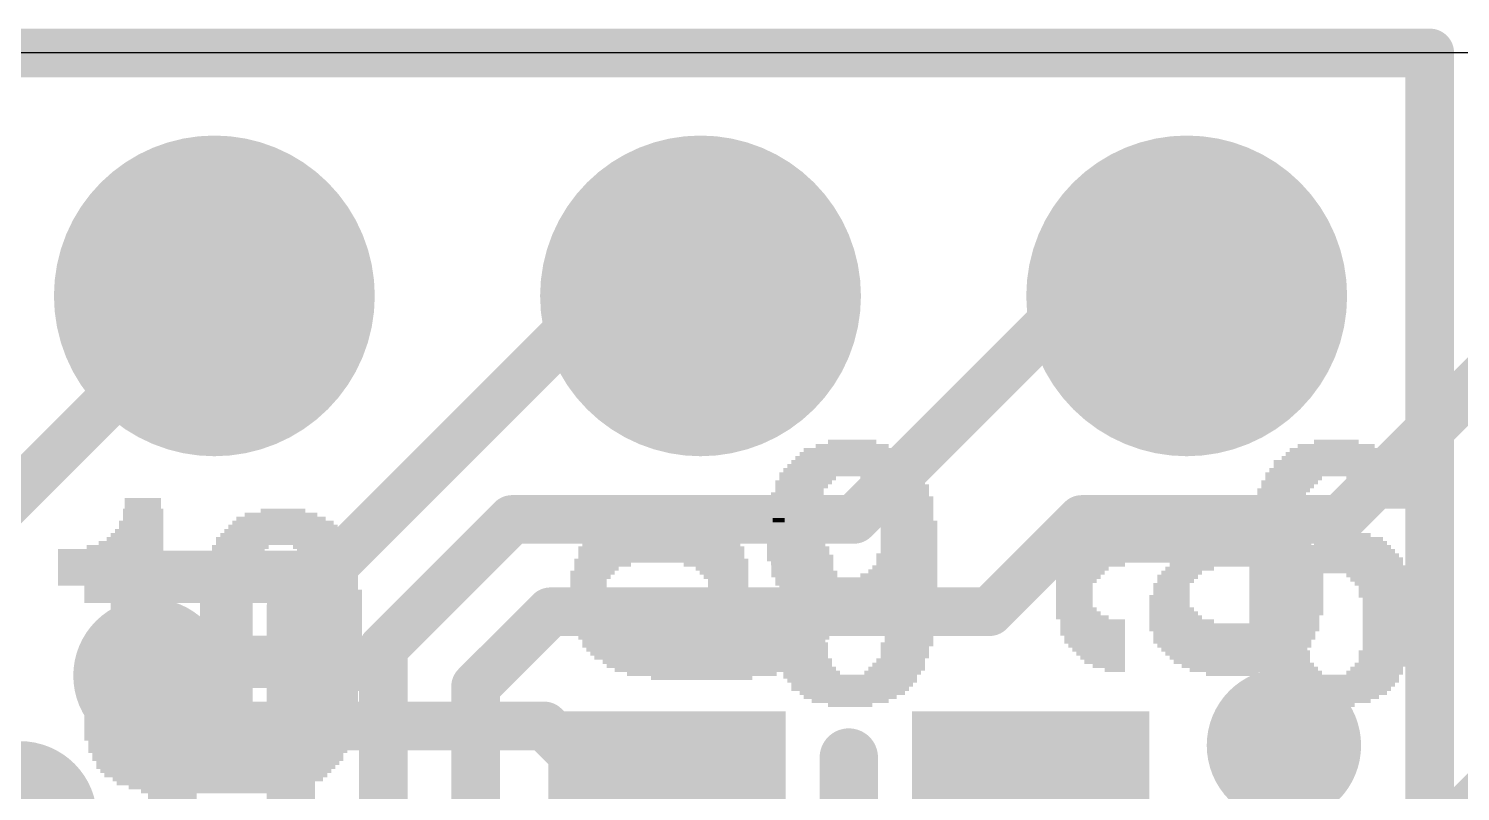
# Model space of a CAD drawing. Extents: x -0.1 to 50.8, y -0.1 to 23.
# Drawn here: x 30.78 to 38.26, y 19 to 22.99 of the extents above; entities that cross this region are included whole.
import ezdxf

# ---------------------------------------------------------------- set-up
doc = ezdxf.new("R2010")
doc.units = 0
for name, color, linetype in [('1', 12, 'CONTINUOUS'), ('16', 5, 'CONTINUOUS'), ('17', 110, 'CONTINUOUS'), ('18', 110, 'CONTINUOUS'), ('20', 53, 'CONTINUOUS'), ('200', 40, 'CONTINUOUS'), ('201', 6, 'CONTINUOUS'), ('21', 40, 'CONTINUOUS')]:
    doc.layers.add(name, color=color, linetype=linetype)

# ---------------------------------------------------------------- blocks, each defined once
blk = doc.blocks.new('RECT')
blk.add_solid([(-0.5, -0.5), (0.5, -0.5), (-0.5, 0.5), (0.5, 0.5)])
blk = doc.blocks.new('ROUNDP')
at = {"const_width": 0.5}
blk.add_lwpolyline([(0, -0.25, 1), (0, 0.25, 1), (0, -0.25)], format="xyb", dxfattribs=at)
blk = doc.blocks.new('ROUNDV')
at = {"const_width": 0.5}
blk.add_lwpolyline([(0, -0.25, 1), (0, 0.25, 1), (0, -0.25)], format="xyb", dxfattribs=at)

msp = doc.modelspace()

# ---------------------------------------------------------------- linework, layer by layer
at = {"layer": '1', "const_width": 0.254}
for points in [[(38.1, 22.86), (0, 22.86)], [(38.1, 2.794), (38.1, 22.86)], [(29.9125, 19.7525), (31.75, 21.59)], [(32.1496, 19.9576), (33.782, 21.59)], [(33.782, 21.59), (34.29, 21.59)], [(35.0915, 20.4216), (36.2599, 21.59)], [(36.2599, 21.59), (36.83, 21.59)], [(37.6315, 20.4216), (38.4196, 21.2097)], [(32.6322, 19.7485), (33.3053, 20.4216)], [(33.3053, 20.4216), (35.0915, 20.4216)], [(35.7994, 19.939), (36.282, 20.4216)], [(36.282, 20.4216), (37.6315, 20.4216)], [(37.5539, 18.1704), (39.8051, 20.4216)], [(32.1496, 18.5554), (32.1496, 19.9576)], [(33.1148, 19.5486), (33.5052, 19.939)], [(33.5052, 19.939), (35.7994, 19.939)], [(32.6322, 18.3555), (32.6322, 19.7485)], [(31.5309, 19.4904), (31.4161, 19.6051)], [(33.1148, 17.7133), (33.1148, 19.5486)], [(31.5309, 18.6192), (31.5309, 19.4904)]]:
    msp.add_lwpolyline(points, dxfattribs=at)
at = {"layer": '1', "const_width": 0.127}
for points in [[(38.1635, 22.86, 1), (38.0365, 22.86)], [(38.1, 22.7965, 1), (38.1, 22.9235)], [(31.7949, 21.5451, 1), (31.7051, 21.6349)], [(33.782, 21.6535, 1), (33.782, 21.5265)], [(33.8269, 21.5451, 1), (33.7371, 21.6349)], [(34.29, 21.5265, 1), (34.29, 21.6535)], [(36.2599, 21.6535, 1), (36.2599, 21.5265)], [(36.3048, 21.5451, 1), (36.215, 21.6349)], [(36.83, 21.5265, 1), (36.83, 21.6535)], [(33.3053, 20.4851, 1), (33.3053, 20.3581)], [(33.3502, 20.3767, 1), (33.2604, 20.4665)], [(35.0466, 20.4665, 1), (35.1364, 20.3767)], [(35.0915, 20.3581, 1), (35.0915, 20.4851)], [(36.282, 20.4851, 1), (36.282, 20.3581)], [(36.3269, 20.3767, 1), (36.2371, 20.4665)], [(37.5866, 20.4665, 1), (37.6764, 20.3767)], [(37.6315, 20.3581, 1), (37.6315, 20.4851)], [(32.2131, 19.9576, 1), (32.0861, 19.9576)], [(32.1047, 20.0025, 1), (32.1945, 19.9127)], [(33.5052, 20.0025, 1), (33.5052, 19.8755)], [(33.5501, 19.8941, 1), (33.4603, 19.9839)], [(35.7545, 19.9839, 1), (35.8443, 19.8941)], [(35.7994, 19.8755, 1), (35.7994, 20.0025)], [(32.6957, 19.7485, 1), (32.5687, 19.7485)], [(32.5873, 19.7934, 1), (32.6771, 19.7036)], [(31.461, 19.65, 1), (31.3712, 19.5602)], [(33.1783, 19.5486, 1), (33.0513, 19.5486)], [(31.5944, 19.4904, 1), (31.4674, 19.4904)], [(31.486, 19.4455, 1), (31.5758, 19.5353)], [(33.0699, 19.5935, 1), (33.1597, 19.5037)]]:
    msp.add_lwpolyline(points, format="xyb", dxfattribs=at)
at = {"layer": '16', "const_width": 0.254}
for points in [[(0, 22.86), (38.1, 22.86)], [(38.1, 22.86), (38.1, 0)], [(31.6792, 19.3421), (31.4161, 19.6051)], [(33.4739, 19.3421), (31.6792, 19.3421)], [(34.8996, 17.9164), (33.4739, 19.3421)]]:
    msp.add_lwpolyline(points, dxfattribs=at)
at = {"layer": '16', "const_width": 0.127}
for points in [[(38.1635, 22.86, 1), (38.0365, 22.86)], [(38.1, 22.7965, 1), (38.1, 22.9235)], [(31.461, 19.65, 1), (31.3712, 19.5602)], [(31.6792, 19.4056, 1), (31.6792, 19.2786)], [(31.6343, 19.2972, 1), (31.7241, 19.387)], [(33.5188, 19.387, 1), (33.429, 19.2972)], [(33.4739, 19.2786, 1), (33.4739, 19.4056)]]:
    msp.add_lwpolyline(points, format="xyb", dxfattribs=at)
at = {"layer": '20'}
msp.add_line((48.26, 22.86), (2.54, 22.86), dxfattribs=at)
at = {"layer": '21', "const_width": 0.3048}
msp.add_lwpolyline([(35.0647, 19.177), (35.0647, 18.161)], dxfattribs=at)
at = {"layer": '21', "const_width": 0.1524}
msp.add_lwpolyline([(35.1409, 19.177, 1), (34.9885, 19.177)], format="xyb", dxfattribs=at)

# ---------------------------------------------------------------- block references
at = {"layer": '1', "xscale": 1.24, "yscale": 1.5}
for p in [(34.1147, 18.669), (36.0147, 18.669)]:
    msp.add_blockref('RECT', p, dxfattribs=at)
at = {"layer": '17', "xscale": 1.6764, "yscale": 1.6764, "rotation": 90}
for p in [(31.75, 21.59), (31.75, 21.59), (34.29, 21.59), (34.29, 21.59), (36.83, 21.59), (36.83, 21.59)]:
    msp.add_blockref('ROUNDP', p, dxfattribs=at)
at = {"layer": '18', "xscale": 0.8064, "yscale": 0.8064}
for p in [(31.4161, 19.6051), (31.4161, 19.6051), (37.338, 19.2405), (37.338, 19.2405), (30.734, 18.8595), (30.734, 18.8595)]:
    msp.add_blockref('ROUNDV', p, dxfattribs=at)
at = {"layer": '200', "yscale": 0.0212}
for p, xscale in [((35.0718, 20.7848), 0.4868), ((35.0823, 20.806), 0.381), ((35.0823, 20.8272), 0.254), ((37.6117, 20.7848), 0.4868), ((37.6117, 20.806), 0.4022), ((37.6117, 20.8272), 0.2328), ((35.0823, 20.7213), 0.635), ((35.0823, 20.7425), 0.5926), ((35.0823, 20.7637), 0.5503), ((37.6011, 20.7213), 0.635), ((37.6117, 20.7425), 0.5715), ((37.6117, 20.7637), 0.5291), ((34.8495, 20.6367), 0.2963), ((35.0718, 20.6578), 0.7408), ((35.0718, 20.679), 0.6985), ((35.0823, 20.7002), 0.6773), ((35.294, 20.6367), 0.3387), ((37.6011, 20.6578), 0.7196), ((37.3894, 20.6367), 0.2963), ((37.6117, 20.679), 0.6985), ((37.6117, 20.7002), 0.6561), ((37.8233, 20.6367), 0.3175), ((34.8178, 20.5943), 0.2752), ((34.8072, 20.5732), 0.254), ((34.8284, 20.6155), 0.2963), ((35.3152, 20.6155), 0.2963), ((35.3363, 20.5943), 0.2963), ((35.3469, 20.5732), 0.2752), ((37.3365, 20.5732), 0.2752), ((37.3683, 20.6155), 0.2963), ((37.3577, 20.5943), 0.2752), ((37.8339, 20.6155), 0.2963), ((37.8445, 20.5943), 0.2752), ((37.8551, 20.5732), 0.2963), ((34.7966, 20.552), 0.2752), ((34.7966, 20.5308), 0.2752), ((34.786, 20.5097), 0.254), ((34.786, 20.4885), 0.254), ((35.3469, 20.552), 0.2752), ((35.3575, 20.5308), 0.2963), ((35.3681, 20.5097), 0.2752), ((35.3681, 20.4885), 0.2752), ((37.3153, 20.5097), 0.2752), ((37.3153, 20.4885), 0.2752), ((37.3259, 20.552), 0.254), ((37.3259, 20.5308), 0.254), ((37.8657, 20.552), 0.2752), ((37.8657, 20.5308), 0.2752), ((37.8657, 20.5097), 0.2752), ((37.8657, 20.4885), 0.2752), ((31.3783, 20.4673), 0.2117), ((31.3783, 20.4462), 0.2117), ((31.3783, 20.425), 0.2117), ((32.098, 20.425), 0.4657), ((32.098, 20.4462), 0.381), ((32.1086, 20.4673), 0.2328), ((34.7754, 20.4673), 0.2752), ((34.7754, 20.4462), 0.2752), ((34.7754, 20.425), 0.2752), ((35.3681, 20.4673), 0.2752), ((35.3681, 20.4462), 0.2752), ((35.3681, 20.425), 0.2752), ((37.3048, 20.4673), 0.254), ((37.3048, 20.4462), 0.254), ((37.3048, 20.425), 0.254), ((31.3466, 20.3404), 0.2752), ((31.3572, 20.3615), 0.254), ((31.3677, 20.4039), 0.2328), ((31.3677, 20.3827), 0.2328), ((32.098, 20.3404), 0.635), ((32.1085, 20.3615), 0.6138), ((32.1085, 20.3827), 0.5715), ((32.1085, 20.4039), 0.5291), ((34.7754, 20.4039), 0.2752), ((34.7754, 20.3827), 0.2752), ((34.7754, 20.3615), 0.2752), ((34.7754, 20.3404), 0.2752), ((35.3787, 20.4039), 0.2963), ((35.3787, 20.3827), 0.2963), ((35.3787, 20.3615), 0.2963), ((35.3787, 20.3404), 0.2963), ((37.2942, 20.3827), 0.2752), ((37.2942, 20.3615), 0.2752), ((37.2942, 20.3404), 0.2752), ((37.3048, 20.4039), 0.254), ((37.6963, 20.3404), 0.1905), ((31.2831, 20.2769), 0.4022), ((31.3148, 20.298), 0.3387), ((31.336, 20.3192), 0.2963), ((31.8863, 20.2769), 0.2963), ((32.098, 20.3192), 0.6773), ((32.1086, 20.298), 0.6985), ((32.3096, 20.2769), 0.2963), ((34.7754, 20.3192), 0.2752), ((34.7754, 20.298), 0.2752), ((34.7754, 20.2769), 0.2752), ((35.3787, 20.3192), 0.2963), ((35.3787, 20.298), 0.2963), ((35.3787, 20.2769), 0.2963), ((37.2942, 20.3192), 0.2752), ((37.2942, 20.298), 0.2752), ((37.2942, 20.2769), 0.2752), ((37.6857, 20.2769), 0.4233), ((37.6857, 20.298), 0.381), ((37.6963, 20.3192), 0.3175), ((31.209, 20.2557), 0.5503), ((31.209, 20.2345), 0.5503), ((31.209, 20.2134), 0.5503), ((31.209, 20.1922), 0.5503), ((31.8546, 20.2134), 0.2752), ((31.844, 20.1922), 0.254), ((31.8757, 20.2557), 0.2752), ((31.8651, 20.2345), 0.254), ((32.3202, 20.2557), 0.2752), ((32.3414, 20.2345), 0.2752), ((32.3414, 20.2134), 0.2752), ((32.352, 20.1922), 0.254), ((34.7754, 20.2557), 0.2752), ((34.786, 20.2345), 0.2963), ((34.786, 20.2134), 0.2963), ((34.7966, 20.1922), 0.2752), ((35.3681, 20.2345), 0.3175), ((35.3681, 20.2134), 0.3175), ((35.3681, 20.1922), 0.3175), ((35.3787, 20.2557), 0.2963), ((37.2942, 20.2557), 0.2752), ((37.5482, 20.2345), 0.7831), ((37.5587, 20.2134), 0.8043), ((37.5587, 20.1922), 0.8043), ((37.6857, 20.2557), 0.4657), ((31.209, 20.171), 0.5503), ((31.209, 20.1499), 0.5503), ((31.209, 20.1287), 0.5503), ((31.8334, 20.1499), 0.2752), ((31.8334, 20.1287), 0.2752), ((31.844, 20.171), 0.254), ((32.3625, 20.171), 0.2752), ((32.3625, 20.1499), 0.2752), ((32.3625, 20.1287), 0.2752), ((34.8072, 20.171), 0.2963), ((34.8178, 20.1499), 0.3175), ((34.8284, 20.1287), 0.3387), ((35.3258, 20.1287), 0.4022), ((35.3469, 20.1499), 0.3598), ((35.3575, 20.171), 0.3387), ((37.5693, 20.171), 0.8255), ((37.5693, 20.1499), 0.8255), ((37.3471, 20.1287), 0.381), ((37.8339, 20.1287), 0.3387), ((31.209, 20.1075), 0.5503), ((31.209, 20.0864), 0.5503), ((31.3466, 20.0652), 0.2752), ((31.3466, 20.044), 0.2752), ((31.8334, 20.1075), 0.2752), ((31.8228, 20.0864), 0.254), ((31.8228, 20.0652), 0.254), ((31.8228, 20.044), 0.254), ((32.3731, 20.1075), 0.254), ((32.3731, 20.0864), 0.254), ((32.3731, 20.0652), 0.254), ((32.3837, 20.044), 0.2752), ((35.1035, 20.1075), 0.8466), ((35.1035, 20.0864), 0.8466), ((35.1141, 20.0652), 0.8255), ((35.1141, 20.044), 0.8255), ((37.3259, 20.0864), 0.3387), ((37.3365, 20.1075), 0.3598), ((37.3153, 20.0652), 0.3175), ((37.3153, 20.044), 0.3175), ((37.8445, 20.1075), 0.3175), ((37.8551, 20.0864), 0.2963), ((37.8762, 20.044), 0.2963), ((37.8657, 20.0652), 0.2752), ((31.3466, 20.0229), 0.2752), ((31.3466, 20.0017), 0.2752), ((31.3466, 19.9805), 0.2752), ((31.8122, 20.0229), 0.2752), ((31.8122, 20.0017), 0.2752), ((31.8122, 19.9805), 0.2752), ((32.3837, 20.0229), 0.2752), ((32.3837, 20.0017), 0.2752), ((32.3837, 19.9805), 0.2752), ((35.1247, 20.0229), 0.8043), ((34.9871, 20.0017), 0.4868), ((34.9871, 19.9805), 0.4445), ((35.3893, 20.0017), 0.2752), ((35.3893, 19.9805), 0.2752), ((37.3153, 20.0229), 0.3175), ((37.3048, 20.0017), 0.2963), ((37.3048, 19.9805), 0.2963), ((37.8762, 20.0229), 0.2963), ((37.8868, 20.0017), 0.2752), ((37.8868, 19.9805), 0.2752), ((31.3466, 19.9594), 0.2752), ((31.3466, 19.9382), 0.2752), ((31.3466, 19.917), 0.2752), ((31.3466, 19.8959), 0.2752), ((31.8122, 19.9594), 0.2752), ((31.8122, 19.9382), 0.2752), ((31.8122, 19.917), 0.2752), ((31.8122, 19.8959), 0.2752), ((32.3837, 19.9594), 0.2752), ((32.3837, 19.9382), 0.2752), ((32.3837, 19.917), 0.2752), ((32.3837, 19.8959), 0.2752), ((34.9871, 19.9594), 0.4022), ((34.9871, 19.9382), 0.3175), ((34.9871, 19.917), 0.1905), ((35.3893, 19.9594), 0.2752), ((35.3893, 19.9382), 0.2752), ((35.3893, 19.917), 0.2752), ((35.3893, 19.8959), 0.2752), ((37.3048, 19.9594), 0.2963), ((37.3048, 19.9382), 0.2963), ((37.3048, 19.917), 0.2963), ((37.3048, 19.8959), 0.2963), ((37.8868, 19.9594), 0.2752), ((37.8868, 19.9382), 0.2752), ((37.8868, 19.917), 0.2752), ((37.8868, 19.8959), 0.2752), ((31.3466, 19.8747), 0.2752), ((31.3466, 19.8535), 0.2752), ((31.3466, 19.8324), 0.2752), ((31.8122, 19.8747), 0.2752), ((31.8122, 19.8535), 0.2752), ((31.8122, 19.8324), 0.2752), ((32.3837, 19.8747), 0.2752), ((32.3837, 19.8535), 0.2752), ((32.3837, 19.8324), 0.2752), ((35.3787, 19.8747), 0.254), ((35.3787, 19.8535), 0.254), ((35.3787, 19.8324), 0.254), ((37.3048, 19.8747), 0.2963), ((37.3153, 19.8535), 0.2752), ((37.3153, 19.8324), 0.2752), ((37.8868, 19.8747), 0.2752), ((37.8868, 19.8535), 0.2752), ((37.8868, 19.8324), 0.2752), ((31.3466, 19.8112), 0.2752), ((31.3466, 19.79), 0.2752), ((31.3466, 19.7689), 0.2752), ((31.3466, 19.7477), 0.2752), ((31.8122, 19.8112), 0.2752), ((31.8122, 19.79), 0.2752), ((31.8122, 19.7689), 0.2752), ((31.8122, 19.7477), 0.2752), ((32.3837, 19.8112), 0.2752), ((32.3837, 19.79), 0.2752), ((32.3837, 19.7689), 0.2752), ((32.3837, 19.7477), 0.2752), ((34.8178, 19.7689), 0.2752), ((34.8178, 19.7477), 0.2752), ((35.3681, 19.7689), 0.2752), ((35.3575, 19.7477), 0.254), ((35.3787, 19.8112), 0.254), ((35.3787, 19.79), 0.254), ((37.3153, 19.8112), 0.2752), ((37.3153, 19.79), 0.2752), ((37.3153, 19.7689), 0.2752), ((37.3153, 19.7477), 0.2752), ((37.8868, 19.8112), 0.2752), ((37.8868, 19.79), 0.2752), ((37.8762, 19.7689), 0.254), ((37.8762, 19.7477), 0.254), ((31.3466, 19.7265), 0.2752), ((31.3466, 19.7054), 0.2752), ((31.3466, 19.6842), 0.2752), ((31.3466, 19.663), 0.2752), ((31.8122, 19.7265), 0.2752), ((31.8122, 19.7054), 0.2752), ((31.8122, 19.6842), 0.2752), ((31.8122, 19.663), 0.2752), ((32.3837, 19.7265), 0.2752), ((32.3837, 19.7054), 0.2752), ((32.3837, 19.6842), 0.2752), ((32.3837, 19.663), 0.2752), ((34.8178, 19.7265), 0.2752), ((34.8389, 19.6842), 0.2752), ((34.8389, 19.663), 0.2752), ((34.8284, 19.7054), 0.254), ((35.3258, 19.663), 0.2752), ((35.3363, 19.6842), 0.254), ((35.3575, 19.7265), 0.254), ((35.3575, 19.7054), 0.254), ((37.3365, 19.7265), 0.2752), ((37.3365, 19.7054), 0.2752), ((37.3365, 19.6842), 0.2752), ((37.3577, 19.663), 0.2752), ((37.8445, 19.663), 0.2752), ((37.8657, 19.7265), 0.2752), ((37.8657, 19.7054), 0.2752), ((37.8551, 19.6842), 0.254), ((31.3466, 19.6419), 0.2752), ((31.3466, 19.6207), 0.2752), ((31.3466, 19.5995), 0.2752), ((31.8122, 19.6419), 0.2752), ((31.8122, 19.6207), 0.2752), ((31.8122, 19.5995), 0.2752), ((32.3837, 19.6419), 0.2752), ((32.3837, 19.6207), 0.2752), ((32.3837, 19.5995), 0.2752), ((34.8495, 19.6419), 0.2963), ((34.8707, 19.6207), 0.2963), ((35.0718, 19.5995), 0.6985), ((35.294, 19.6207), 0.2963), ((35.3152, 19.6419), 0.2963), ((37.3683, 19.6419), 0.2963), ((37.3894, 19.6207), 0.2963), ((37.5905, 19.5995), 0.6985), ((37.8127, 19.6207), 0.2963), ((37.8233, 19.6419), 0.2752), ((31.3466, 19.5784), 0.2752), ((31.3466, 19.5572), 0.2752), ((31.3466, 19.536), 0.2752), ((31.3466, 19.5149), 0.2752), ((31.8122, 19.5784), 0.2752), ((31.8122, 19.5572), 0.2752), ((31.8122, 19.536), 0.2752), ((31.8122, 19.5149), 0.2752), ((32.3837, 19.5784), 0.2752), ((32.3837, 19.5572), 0.2752), ((32.3837, 19.536), 0.2752), ((32.3731, 19.5149), 0.254), ((35.0823, 19.5784), 0.6773), ((35.0823, 19.5572), 0.635), ((35.0718, 19.536), 0.6138), ((35.0823, 19.5149), 0.5503), ((37.6011, 19.5784), 0.6773), ((37.6011, 19.5572), 0.635), ((37.6011, 19.536), 0.5926), ((37.6011, 19.5149), 0.5503), ((31.3466, 19.4937), 0.2752), ((31.3466, 19.4726), 0.2752), ((31.3466, 19.4514), 0.2752), ((31.8228, 19.4937), 0.254), ((31.8228, 19.4726), 0.254), ((31.8228, 19.4514), 0.254), ((32.3731, 19.4937), 0.254), ((32.3731, 19.4726), 0.254), ((32.3731, 19.4514), 0.254), ((35.0718, 19.4937), 0.4868), ((35.0718, 19.4726), 0.4021), ((35.0718, 19.4514), 0.2328), ((37.5905, 19.4937), 0.4868), ((37.5905, 19.4726), 0.4022), ((37.5905, 19.4514), 0.2328), ((31.3466, 19.4302), 0.2752), ((31.3466, 19.4091), 0.2752), ((31.3466, 19.3879), 0.2752), ((31.3466, 19.3667), 0.2752), ((31.8228, 19.4302), 0.254), ((31.8334, 19.4091), 0.2752), ((31.8334, 19.3879), 0.2752), ((31.844, 19.3667), 0.254), ((32.3625, 19.4302), 0.2752), ((32.3625, 19.4091), 0.2752), ((32.352, 19.3879), 0.254), ((32.352, 19.3667), 0.254), ((31.3466, 19.3456), 0.2752), ((31.3466, 19.3244), 0.2752), ((31.3466, 19.3032), 0.2752), ((31.844, 19.3456), 0.254), ((31.8546, 19.3244), 0.2752), ((31.8546, 19.3032), 0.2752), ((32.3414, 19.3244), 0.2752), ((32.3308, 19.3032), 0.254), ((32.352, 19.3456), 0.254), ((31.3466, 19.2821), 0.2752), ((31.3466, 19.2609), 0.2752), ((31.3466, 19.2397), 0.2752), ((31.3466, 19.2186), 0.2752), ((31.8757, 19.2821), 0.2752), ((31.8863, 19.2609), 0.2963), ((32.098, 19.2397), 0.6773), ((32.0874, 19.2186), 0.6561), ((32.299, 19.2609), 0.2752), ((32.3202, 19.2821), 0.2752), ((31.3466, 19.1974), 0.2752), ((31.3466, 19.1762), 0.2752), ((31.3466, 19.1551), 0.2752), ((32.0874, 19.1974), 0.6138), ((32.0874, 19.1762), 0.5715), ((32.0874, 19.1551), 0.5291), ((31.3466, 19.1339), 0.2752), ((31.3466, 19.1127), 0.2752), ((32.0874, 19.1339), 0.4868), ((32.098, 19.1127), 0.381), ((32.098, 19.0916), 0.254)]:
    msp.add_blockref('RECT', p, dxfattribs=dict(at, xscale=xscale))
at = {"layer": '201', "yscale": 0.0212, "rotation": 180}
for p, xscale in [((31.3768, 20.5235), 0.1904), ((31.3768, 20.5023), 0.1904), ((31.3768, 20.4811), 0.1904), ((31.3768, 20.46), 0.1904), ((31.3768, 20.4388), 0.1904), ((31.3768, 20.4177), 0.1904), ((34.0956, 20.4177), 0.5501), ((34.1062, 20.4388), 0.4443), ((34.1062, 20.46), 0.2751), ((34.6986, 20.4177), 0.0635), ((36.8567, 20.4177), 0.9098), ((36.8567, 20.4388), 0.7829), ((36.8567, 20.46), 0.529), ((31.3662, 20.3753), 0.2116), ((31.3662, 20.3542), 0.2116), ((31.3768, 20.3965), 0.1904), ((34.0956, 20.3542), 0.7194), ((34.0956, 20.3753), 0.6771), ((34.0956, 20.3965), 0.6347), ((34.7409, 20.3965), 0.1481), ((34.7621, 20.3753), 0.1904), ((34.7727, 20.3542), 0.2116), ((36.8567, 20.3542), 1.1214), ((36.8567, 20.3753), 1.0791), ((36.8567, 20.3965), 0.9944), ((31.345, 20.2696), 0.2539), ((31.3556, 20.3119), 0.2327), ((31.3556, 20.2907), 0.2327), ((31.3662, 20.333), 0.2116), ((34.085, 20.2696), 0.8675), ((34.085, 20.2907), 0.8252), ((34.0956, 20.3119), 0.804), ((34.0956, 20.333), 0.7617), ((34.7938, 20.333), 0.2539), ((34.7938, 20.3119), 0.2539), ((34.8044, 20.2907), 0.2751), ((34.815, 20.2696), 0.2962), ((36.8567, 20.2696), 1.2907), ((36.8567, 20.2907), 1.2483), ((36.8567, 20.3119), 1.206), ((36.8462, 20.333), 1.1849), ((31.7894, 20.2061), 1.3118), ((31.8105, 20.2272), 1.2695), ((31.8211, 20.2484), 1.2483), ((34.085, 20.2061), 0.9098), ((34.085, 20.2484), 0.8675), ((34.085, 20.2272), 0.8675), ((34.815, 20.2484), 0.2962), ((34.8256, 20.2272), 0.3174), ((34.8256, 20.2061), 0.3174), ((36.8462, 20.2061), 1.3541), ((36.8567, 20.2272), 1.333), ((36.8462, 20.2484), 1.3118), ((31.7576, 20.1849), 1.3753), ((31.7576, 20.1638), 1.3753), ((31.7576, 20.1426), 1.3753), ((31.7576, 20.1214), 1.3753), ((33.7253, 20.1426), 0.2327), ((33.7148, 20.1214), 0.2116), ((33.7782, 20.1849), 0.2962), ((33.7465, 20.1638), 0.2327), ((34.3707, 20.1849), 0.3385), ((34.4024, 20.1638), 0.2751), ((34.413, 20.1426), 0.2539), ((34.4236, 20.1214), 0.2327), ((34.8256, 20.1849), 0.3174), ((34.8256, 20.1638), 0.3174), ((34.8785, 20.1426), 0.2539), ((34.8996, 20.1214), 0.2116), ((36.2643, 20.1214), 0.2327), ((36.3384, 20.1849), 0.3385), ((36.2961, 20.1638), 0.2539), ((36.2855, 20.1426), 0.2327), ((36.7827, 20.1214), 0.2116), ((36.8039, 20.1426), 0.2116), ((36.8462, 20.1638), 0.2539), ((37.1318, 20.1849), 0.7829), ((37.3857, 20.1638), 0.2751), ((37.428, 20.1426), 0.2327), ((37.4386, 20.1214), 0.2116), ((31.7576, 20.1003), 1.3753), ((31.7576, 20.0791), 1.3753), ((31.7576, 20.058), 1.3753), ((31.7576, 20.0368), 1.3753), ((33.7042, 20.1003), 0.1904), ((33.7042, 20.0791), 0.1904), ((33.7042, 20.058), 0.1904), ((33.7042, 20.0368), 0.1904), ((34.4341, 20.1003), 0.2116), ((34.4341, 20.0791), 0.2116), ((34.4341, 20.058), 0.2116), ((34.4341, 20.0368), 0.2116), ((34.9102, 20.1003), 0.1904), ((34.9208, 20.0791), 0.1693), ((34.9208, 20.058), 0.1693), ((34.9208, 20.0368), 0.1693), ((36.2537, 20.1003), 0.2116), ((36.2432, 20.0791), 0.1904), ((36.2432, 20.058), 0.1904), ((36.2432, 20.0368), 0.1904), ((36.751, 20.0791), 0.1904), ((36.751, 20.058), 0.1904), ((36.751, 20.0368), 0.1904), ((36.7721, 20.1003), 0.1904), ((37.4492, 20.1003), 0.1904), ((37.4598, 20.0791), 0.1693), ((37.4598, 20.058), 0.1693), ((37.4598, 20.0368), 0.1693), ((31.7576, 20.0157), 1.3753), ((31.7576, 19.9945), 1.3753), ((33.7042, 20.0157), 0.1904), ((33.7042, 19.9945), 0.1904), ((33.7148, 19.9733), 0.2116), ((34.413, 19.9733), 0.2116), ((34.4236, 20.0157), 0.1904), ((34.4236, 19.9945), 0.1904), ((34.9208, 20.0157), 0.1693), ((34.9208, 19.9945), 0.1693), ((34.9208, 19.9733), 0.1693), ((36.2432, 20.0157), 0.1904), ((36.2432, 19.9945), 0.1904), ((36.2432, 19.9733), 0.1904), ((36.7404, 20.0157), 0.2116), ((36.7404, 19.9945), 0.2116), ((36.7404, 19.9733), 0.2116), ((37.4598, 20.0157), 0.1693), ((37.4598, 19.9945), 0.1693), ((37.4598, 19.9733), 0.1693), ((33.7148, 19.9522), 0.2116), ((33.7253, 19.931), 0.2327), ((33.7359, 19.9099), 0.2539), ((33.7782, 19.8887), 0.2962), ((34.3283, 19.8887), 0.2539), ((34.3707, 19.9099), 0.2116), ((34.3918, 19.931), 0.2116), ((34.4024, 19.9522), 0.1904), ((34.8679, 19.8887), 0.2327), ((34.8785, 19.9099), 0.2116), ((34.8996, 19.931), 0.2116), ((34.9102, 19.9522), 0.1904), ((36.2537, 19.9522), 0.2116), ((36.2643, 19.931), 0.2327), ((36.2855, 19.9099), 0.2751), ((36.3384, 19.8887), 0.3385), ((36.7615, 19.931), 0.2539), ((36.7721, 19.9099), 0.2751), ((36.751, 19.9522), 0.2327), ((36.8039, 19.8887), 0.3385), ((37.3857, 19.8887), 0.2751), ((37.4174, 19.9099), 0.2116), ((37.4386, 19.931), 0.2116), ((37.4492, 19.9522), 0.1904), ((34.0321, 19.8676), 0.804), ((34.3072, 19.8464), 1.3541), ((34.3072, 19.8252), 1.3118), ((34.8256, 19.8676), 0.3174), ((36.3384, 19.8676), 0.3385), ((36.3384, 19.8464), 0.3385), ((36.3384, 19.8252), 0.3385), ((37.0789, 19.8676), 0.8886), ((37.0789, 19.8464), 0.8886), ((37.0789, 19.8252), 0.8463), ((31.7788, 19.7406), 1.0368), ((31.7894, 19.7618), 0.931), ((31.7788, 19.7829), 0.7829), ((31.7788, 19.8041), 0.529), ((34.3072, 19.8041), 1.3118), ((34.3072, 19.7829), 1.2695), ((34.3072, 19.7618), 1.2695), ((34.3072, 19.7406), 1.2272), ((36.349, 19.8041), 0.3174), ((36.349, 19.7829), 0.3174), ((36.3595, 19.7618), 0.2962), ((36.3701, 19.7406), 0.2751), ((37.0789, 19.8041), 0.8463), ((37.0683, 19.7829), 0.8252), ((37.0789, 19.7618), 0.804), ((37.0789, 19.7406), 0.7617), ((31.7788, 19.6771), 1.206), ((31.7788, 19.6983), 1.1637), ((31.7788, 19.7194), 1.1214), ((34.3072, 19.7194), 1.1849), ((34.3072, 19.6983), 1.1425), ((34.3072, 19.6771), 1.0579), ((36.3807, 19.7194), 0.2539), ((36.3913, 19.6983), 0.2327), ((36.4018, 19.6771), 0.2116), ((37.0789, 19.7194), 0.7194), ((37.0789, 19.6983), 0.6771), ((37.0683, 19.6771), 0.6136), ((31.7682, 19.6136), 1.3118), ((31.7682, 19.5925), 1.3118), ((31.7788, 19.6348), 1.2907), ((31.7788, 19.656), 1.2483), ((34.3072, 19.656), 1.0156), ((34.2966, 19.6348), 0.9098), ((34.2966, 19.6136), 0.7829), ((34.2966, 19.5925), 0.529), ((36.423, 19.656), 0.1693), ((36.4547, 19.6348), 0.1058), ((37.0683, 19.656), 0.529), ((37.0683, 19.6348), 0.4443), ((37.0683, 19.6136), 0.2751), ((31.7682, 19.5713), 1.3541), ((31.7682, 19.5502), 1.3541), ((31.271, 19.529), 0.3597), ((32.2866, 19.529), 0.3174), ((31.1864, 19.4867), 0.2327), ((31.1758, 19.4655), 0.2116), ((31.1652, 19.4444), 0.1904), ((31.2181, 19.5079), 0.2539), ((32.3395, 19.5079), 0.2539), ((32.3606, 19.4867), 0.2116), ((32.3712, 19.4655), 0.1904), ((32.3818, 19.4444), 0.1693), ((31.1652, 19.4232), 0.1904), ((31.1652, 19.4021), 0.1904), ((31.1652, 19.3809), 0.1904), ((32.3818, 19.4232), 0.1693), ((32.3818, 19.4021), 0.1693), ((32.3818, 19.3809), 0.1693), ((31.1652, 19.3598), 0.1904), ((31.1652, 19.3386), 0.1904), ((31.1758, 19.3174), 0.2116), ((31.1864, 19.2963), 0.2327), ((32.3606, 19.2963), 0.2116), ((32.3712, 19.3174), 0.1904), ((32.3818, 19.3598), 0.1693), ((32.3818, 19.3386), 0.1693), ((31.2075, 19.2751), 0.2751), ((31.2604, 19.254), 0.3385), ((31.7682, 19.2328), 1.3541), ((32.276, 19.254), 0.3385), ((32.3395, 19.2751), 0.2539), ((31.7682, 19.2116), 1.3541), ((31.7682, 19.1905), 1.3118), ((31.7682, 19.1693), 1.3118), ((31.7682, 19.1482), 1.2695), ((31.7576, 19.127), 1.2483), ((31.7576, 19.1059), 1.206), ((31.7576, 19.0847), 1.1637), ((31.7682, 19.0635), 1.1002), ((31.7576, 19.0424), 1.0368), ((31.7682, 19.0212), 0.931), ((31.7576, 19.0001), 0.7829)]:
    msp.add_blockref('RECT', p, dxfattribs=dict(at, xscale=xscale))

doc.saveas('drawing.dxf')
